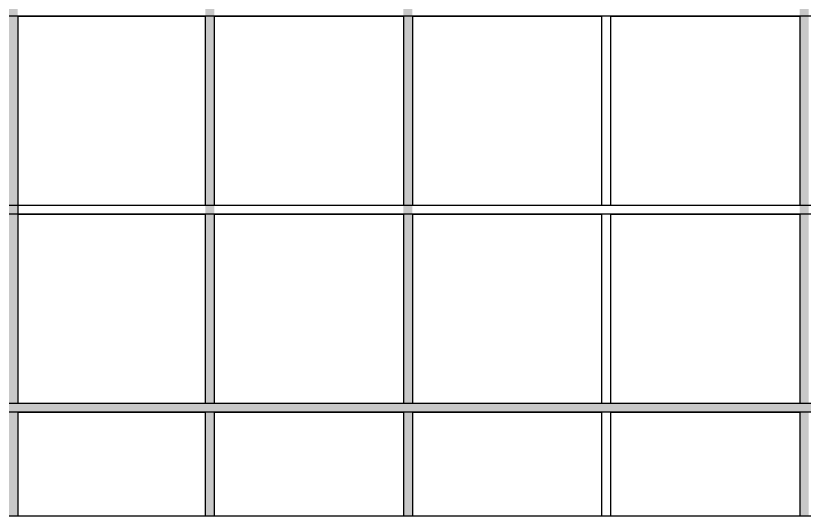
# Model space of a CAD drawing. Header units: inches. Extents: x 448145 to 618619, y -64863 to 148507.
# Drawn here: x 493098 to 493900, y 139151 to 139660 of the extents above; entities that cross this region are included whole.
import ezdxf

# ---------------------------------------------------------------- set-up
doc = ezdxf.new("R2010")
doc.units = ezdxf.units.IN
doc.header["$MEASUREMENT"] = 0

msp = doc.modelspace()

# ---------------------------------------------------------------- hatches: boundary and pattern name
h = msp.add_hatch(color=256)
h.dxf.hatch_style = 1
h.paths.add_polyline_path([(493100.11, 141278.992), (493090.91, 141278.992), (493090.91, 139150.713), (493100.11, 139150.713)])
h.paths.add_polyline_path([(493299.901, 141278.992), (493290.7, 141278.992), (493290.7, 139150.713), (493299.901, 139150.713)])
h.paths.add_polyline_path([(493501.385, 141278.992), (493492.184, 141278.992), (493492.184, 139150.713), (493501.385, 139150.713)])
h.paths.add_polyline_path([(493702.869, 140407.136, -1), (493684.468, 140407.136, -1)], flags=0)
h.paths.add_polyline_path([(493611.422, 140214.853, -1), (493593.021, 140214.853, -1)], flags=0)
h.paths.add_polyline_path([(493702.869, 140022.569, -1), (493684.468, 140022.569, -1)], flags=0)
edge = h.paths.add_edge_path()
edge.add_arc((493602.127, 140022.569), 9.2, 276.777392, 360)
edge.add_arc((493602.127, 140022.569), 9.2, 0, 173.222608)
edge.add_arc((493604.427, 140024.869), 11.5, 186.061176, 263.938824)
edge = h.paths.add_edge_path()
edge.add_arc((493602.127, 140407.136), 9.2, 186.777392, 360)
edge.add_arc((493602.127, 140407.136), 9.2, 0, 83.222608)
edge.add_arc((493604.427, 140404.836), 11.5, 96.061176, 173.938824)
h = msp.add_hatch(color=256)
h.dxf.hatch_style = 1
h.paths.add_polyline_path([(493702.869, 141278.992), (493693.668, 141278.992), (493693.668, 140473.057), (493702.869, 140473.057)])
h.paths.add_polyline_path([(494105.836, 141278.992), (494096.636, 141278.992), (494096.636, 139150.713), (494105.836, 139150.713)])
h.paths.add_polyline_path([(494307.32, 141278.992), (494298.12, 141278.992), (494298.12, 140412.935), (494307.32, 140423.171)])
h.paths.add_polyline_path([(493904.352, 141278.992), (493895.152, 141278.992), (493895.152, 139150.713), (493904.352, 139150.713)])
h = msp.add_hatch(color=256)
h.dxf.hatch_style = 1
h.paths.add_polyline_path([(494499.604, 139265.847), (492889.426, 139265.847), (492889.426, 139256.646), (494499.604, 139256.646)])
h.paths.add_polyline_path([(493090.91, 139467.33), (492889.426, 139467.33), (492889.426, 139458.13), (493090.91, 139458.13)])

# ---------------------------------------------------------------- linework, layer by layer
at = {"color": 7, "lineweight": 25}
msp.add_lwpolyline([(492889.426, 141278.992), (494499.604, 141278.992), (494499.604, 139150.713), (492889.426, 139150.713)], close=True, dxfattribs=at)
msp.add_lwpolyline([(494499.604, 139668.814), (494499.604, 139659.614), (492889.426, 139659.614), (492889.426, 139668.814), (494307.32, 139668.814)])
for points in [[(493100.11, 139659.614), (493290.7, 139659.614)], [(493100.11, 139659.614), (493100.11, 139265.847)], [(493290.7, 139659.614), (493290.7, 139467.33)], [(493299.901, 139659.614), (493492.184, 139659.614)], [(493299.901, 139659.614), (493299.901, 139467.33)], [(493492.184, 139659.614), (493492.184, 139467.33)], [(493501.385, 139659.614), (493693.668, 139659.614)], [(493501.385, 139659.614), (493501.385, 139467.33)], [(493693.668, 139659.614), (493693.668, 139467.33)], [(493702.869, 139659.614), (493895.152, 139659.614)], [(493702.869, 139659.614), (493702.869, 139467.33)], [(493895.152, 139659.614), (493895.152, 139467.33)], [(493100.11, 139467.33), (493290.7, 139467.33)], [(493299.901, 139467.33), (493492.184, 139467.33)], [(493501.385, 139467.33), (493693.668, 139467.33)], [(493702.869, 139467.33), (493895.152, 139467.33)], [(493100.11, 139458.13), (493290.7, 139458.13)], [(493290.7, 139458.13), (493290.7, 139265.847)], [(493299.901, 139458.13), (493492.184, 139458.13)], [(493299.901, 139458.13), (493299.901, 139265.847)], [(493492.184, 139458.13), (493492.184, 139265.847)], [(493501.385, 139458.13), (493693.668, 139458.13)], [(493501.385, 139458.13), (493501.385, 139265.847)], [(493693.668, 139458.13), (493693.668, 139265.847)], [(493702.869, 139458.13), (493895.152, 139458.13)], [(493702.869, 139458.13), (493702.869, 139265.847)], [(493895.152, 139458.13), (493895.152, 139265.847)], [(493100.11, 139265.847), (493290.7, 139265.847)], [(493299.901, 139265.847), (493492.184, 139265.847)], [(493501.385, 139265.847), (493693.668, 139265.847)], [(493702.869, 139265.847), (493895.152, 139265.847)], [(493100.11, 139256.646), (493290.7, 139256.646)], [(493100.11, 139256.646), (493100.11, 139150.713)], [(493290.7, 139256.646), (493290.7, 139150.713)], [(493299.901, 139256.646), (493492.184, 139256.646)], [(493299.901, 139256.646), (493299.901, 139150.713)], [(493492.184, 139256.646), (493492.184, 139150.713)], [(493501.385, 139256.646), (493693.668, 139256.646)], [(493501.385, 139256.646), (493501.385, 139150.713)], [(493693.668, 139256.646), (493693.668, 139150.713)], [(493702.869, 139256.646), (493895.152, 139256.646)], [(493702.869, 139256.646), (493702.869, 139150.713)], [(493895.152, 139256.646), (493895.152, 139150.713)]]:
    msp.add_lwpolyline(points, dxfattribs=at)
for points in [[(492889.426, 139467.33), (494499.604, 139467.33), (494499.604, 139458.13), (492889.426, 139458.13)], [(492889.426, 139265.847), (494499.604, 139265.847), (494499.604, 139256.646), (492889.426, 139256.646)]]:
    msp.add_lwpolyline(points, close=True)

doc.saveas('drawing.dxf')
